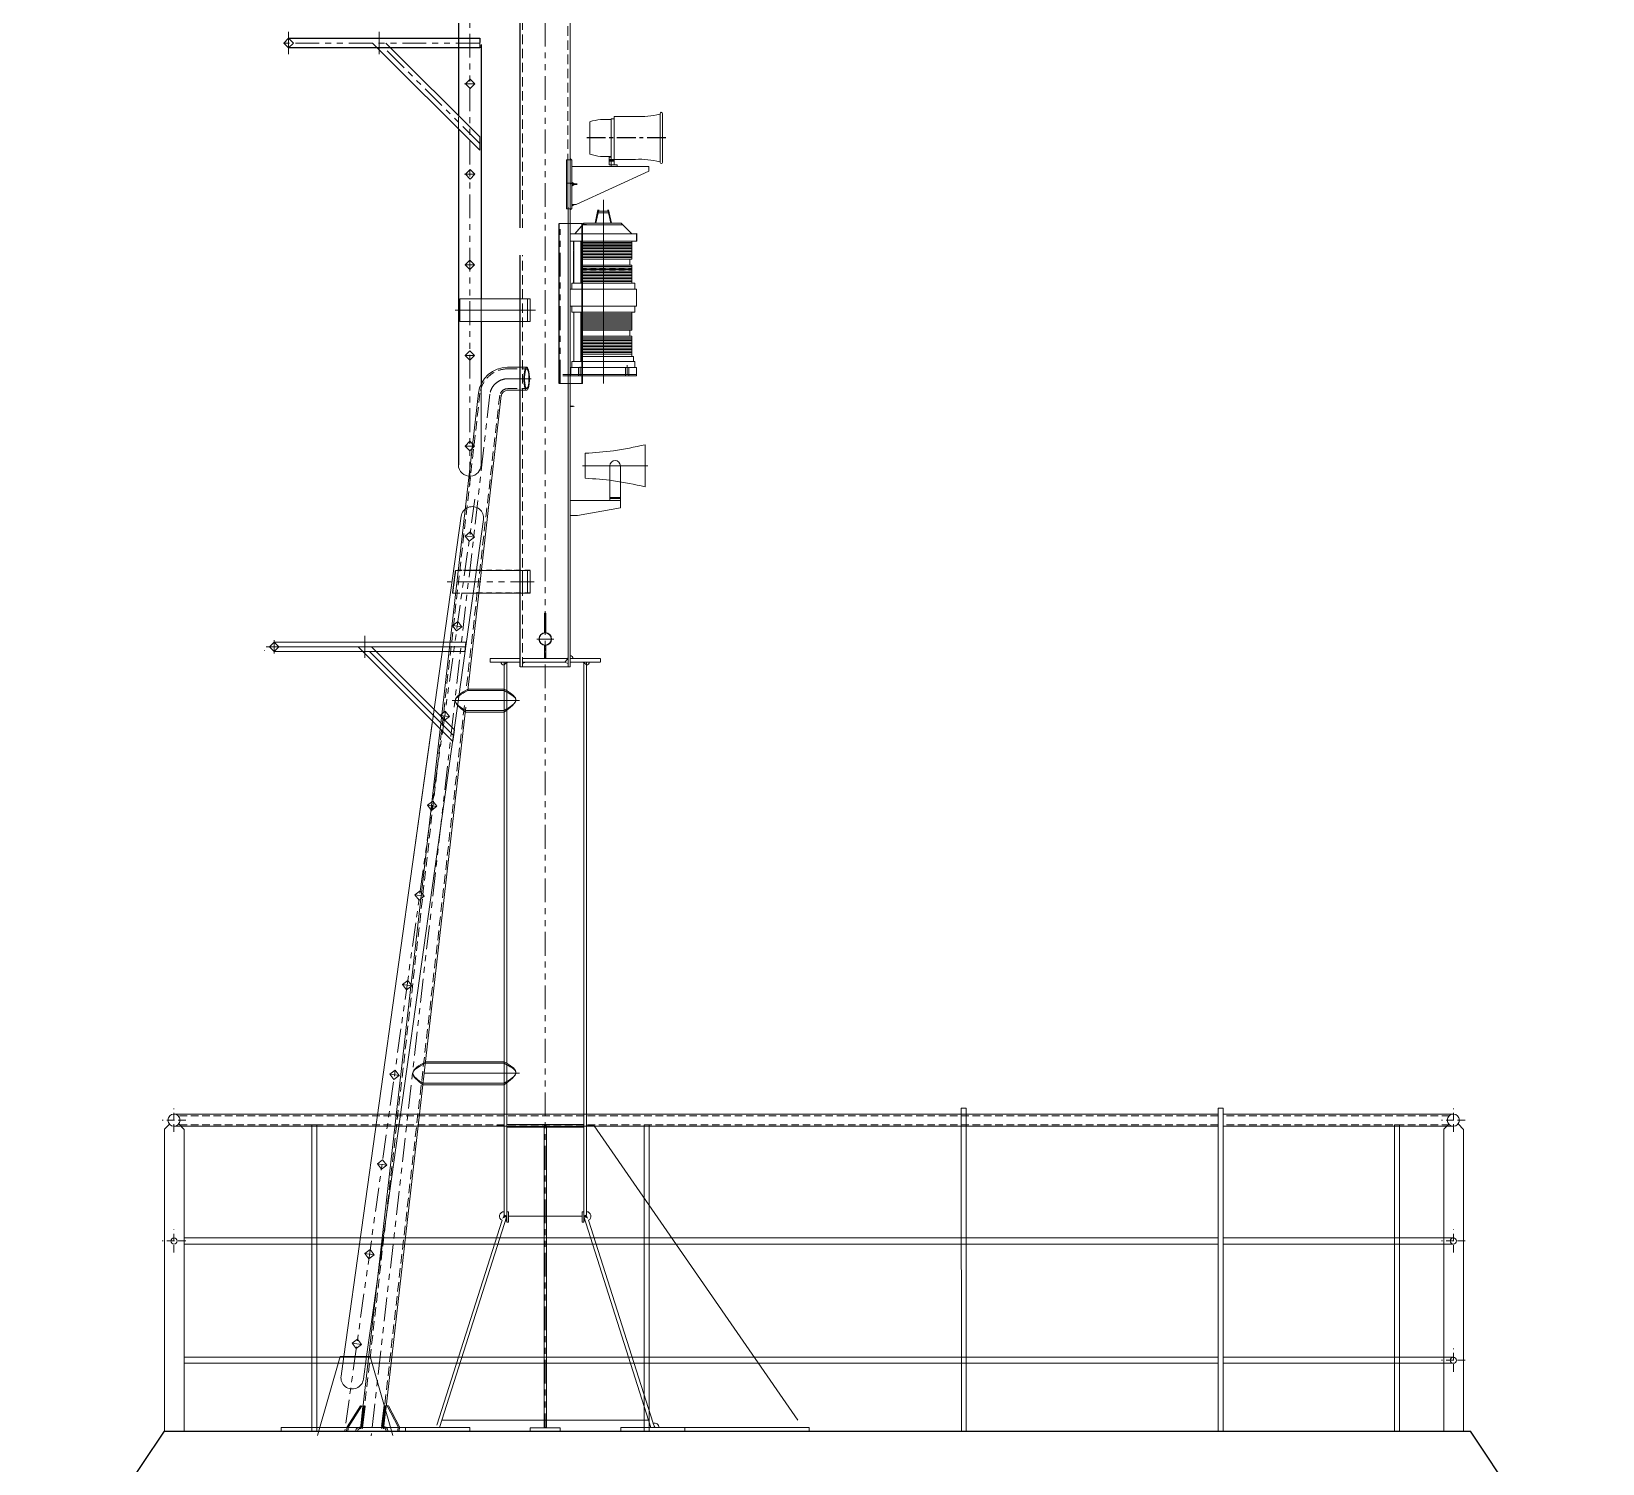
# Model space of a CAD drawing. Extents: x 766778 to 845620, y 133762 to 209800.
# Drawn here: x 789436 to 794637, y 199130 to 203874 of the extents above; entities that cross this region are included whole.
import ezdxf

# ---------------------------------------------------------------- set-up
doc = ezdxf.new("R2010")
doc.units = 0
doc.header["$MEASUREMENT"] = 0
for name, pattern in [('ACANSTGB', [0.354331, 0.15748, -0.03937, 0.03937, -0.03937, 0.03937, -0.03937]), ('CENTER', [2, 1.25, -0.25, 0.25, -0.25]), ('DASHED', [0.75, 0.5, -0.25]), ('HIDDEN2', [0.1875, 0.125, -0.0625])]:
    doc.linetypes.add(name, pattern=pattern)
doc.layers.get('0').update_dxf_attribs({"color": 1, "linetype": 'CONTINUOUS'})
doc.layers.add('5_16.79@3.35', color=7, linetype='CONTINUOUS', true_color=0x000000)
doc.layers.add('GA', color=7, linetype='CONTINUOUS')

# ---------------------------------------------------------------- blocks, each defined once
blk = doc.blocks.new('123')
at = {"linetype": 'Continuous', "lineweight": 9}
for points in [[(-73, -345.7), (-68.6, -345.7), (-73, -342)], [(-69.2, -423.7), (-73, -423.7), (-73, -426.9), (-71.5, -425.6)], [(-68, -425.4), (-57.3, -425.4), (-68, -419.7)], [(-68, -428), (-57.3, -428), (-68, -433.6)], [(-69.2, -508.7), (-73, -508.7), (-73, -511.9), (-71.5, -510.6)], [(-68, -493.7), (-68, -499.6), (-60, -493.7), (-63.5, -493.7)], [(-282.8, -3859.9), (-287.9, -3861), (-283.1, -3846), (-284.8, -3846), (-287.8, -3847.5), (-296.6, -3852), (-292.1, -3838), (-292.1, -3840.3), (-284.8, -3844), (-282.8, -3844)], [(-28.4, -3859.9), (-23.3, -3861), (-28.1, -3846), (-26.4, -3846), (-23.4, -3847.5), (-14.6, -3852), (-19.1, -3838), (-19.1, -3840.3), (-26.4, -3844), (-28.4, -3844)]]:
    blk.add_hatch(color=7, dxfattribs=at).paths.add_polyline_path(points)
at = {"color": 7, "linetype": 'ACANSTGB', "lineweight": 9, "ltscale": 500}
for p, q in [((-405.6, 3260.1), (-405.6, -1423.2)), ((-155.8, 2943), (-155.8, -4545.7)), ((-1020.6, 40.8, -103.7), (-1005.1, 56.4, -103.7)), ((-1005.1, 77.5, -103.7), (-1005.1, 4.1, -103.7)), ((-1005.1, 56.4, -103.7), (-989.5, 40.8, -103.7)), ((-705.1, 4.1, -103.7), (-705.1, 77.5, -103.7)), ((-372.6, 56.4, -103.7), (-372.6, 25.3, -103.7)), ((-372.6, 40.8, -103.7), (-1041.8, 40.8, -103.7)), ((-1020.6, 40.8, -103.7), (-1005.1, 25.3, -103.7)), ((-1005.1, 25.3, -103.7), (-989.5, 40.8, -103.7)), ((-372.6, -291.7, -103.7), (-689.5, 25.3, -103.7)), ((-422.8, -94), (-390.4, -94)), ((-420.1, -94), (-404.6, -78.4)), ((-404.6, -109.6), (-420.1, -94)), ((-389, -94), (-404.6, -78.4)), ((-404.6, -109.6), (-389, -94)), ((-443.1, -204.1), (-443.1, -242.1)), ((-372.6, -269.7, -103.7), (-372.6, -313.7, -103.7)), ((-422.8, -394), (-390.4, -394)), ((-420.1, -394), (-404.6, -378.4)), ((-404.6, -409.6), (-420.1, -394)), ((-389, -394), (-404.6, -378.4)), ((-404.6, -409.6), (-389, -394)), ((-106.3, -1087), (-106.3, -557)), ((-280.9, -1071.2), (-194.9, -1071.2)), ((-339, -1122.1), (-731.6, -4572.2)), ((-388.3, -1470), (-819.7, -4559.7)), ((-191.8, -1744), (-480.1, -1744)), ((-191.8, -1744), (-480.1, -1744))]:
    blk.add_line(p, q, dxfattribs=at)
at = {"color": 7, "linetype": 'ByBlock', "lineweight": 25, "ltscale": 20}
for p, q in [((-238.4, -571.8), (-238.4, 2190.8)), ((-443.1, 1637.1), (-443.1, -199.2)), ((-1005.1, 56.4, -103.7), (-372.6, 56.4, -103.7)), ((-372.6, 25.3, -103.7), (-1005.1, 25.3, -103.7)), ((-372.6, -313.7, -103.7), (-727.1, 40.8, -103.7)), ((-683.1, 40.8, -103.7), (-372.6, -269.7, -103.7)), ((-368.1, 36.3), (-368.1, -806.5)), ((-443.1, -245), (-443.1, -1356.5)), ((-109.5, -1087), (-109.5, -557)), ((-238.4, -2024.8), (-238.4, -661.8)), ((-368.1, -881.5), (-368.1, -1088.9))]:
    blk.add_line(p, q, dxfattribs=at)
at = {"color": 7, "linetype": 'HIDDEN2', "lineweight": 9, "ltscale": 250}
for p, q in [((-231.3, -571.8), (-231.3, 2190.8)), ((-80.4, -357), (-80.4, 1367)), ((-231.3, -2024.8), (-231.3, -661.8)), ((-279.7, -1038.4), (-217, -1038.4)), ((-371.6, -1118.5), (-755.4, -4490.7)), ((-306.3, -1125.9), (-417.1, -2099.5)), ((-279.8, -1104), (-217, -1104)), ((-423.3, -2153.9), (-688.8, -4486.8))]:
    blk.add_line(p, q, dxfattribs=at)
at = {"color": 7, "linetype": 'Continuous', "lineweight": 9}
for p, q in [((-73.3, -2024.8), (-73.3, 392.7)), ((-73.3, -2024.8), (-73.3, 392.7)), ((72.3, -362.7), (72.3, -202.7)), ((143.3, -202.7), (72.3, -202.7)), ((224.3, -354.7), (224.3, -192.7)), ((232.3, -354.7), (232.3, -192.7)), ((-7.7, -327.7), (-7.7, -219.7)), ((27.3, -212.7), (62.3, -212.7)), ((62.3, -362.7), (62.3, -210.7)), ((62.3, -210.7), (72.3, -210.7)), ((-85.2, -508.7), (-85.2, -345.7)), ((-68, -345.7), (-85.2, -345.7)), ((-81, -508.7), (-81, -345.7)), ((-68.6, -345.7), (-73, -342)), ((-73, -508.7), (-73, -345.7)), ((-68, -508.7), (-68, -345.7)), ((27.3, -334.7), (62.3, -334.7)), ((63.3, -347.7), (55.3, -347.7)), ((62.3, -344.5), (56.3, -344.5)), ((62.3, -350.9), (56.3, -350.9)), ((61.3, -347.7), (73.3, -347.7)), ((62.3, -344.5), (72.3, -344.5)), ((62.3, -350.9), (72.3, -350.9)), ((62.3, -362.7), (72.3, -362.7)), ((143.3, -344.7), (72.3, -344.7)), ((52, -368.7), (-68, -368.7)), ((-68, -383.7), (-68, -493.7)), ((-53, -493.7), (187, -383.7)), ((187, -368.7), (52, -368.7)), ((187, -383.7), (187, -368.7)), ((-68, -423.7), (-85.2, -423.7)), ((-73, -426.9), (-69.2, -423.7)), ((-68, -419.7), (-57.3, -425.4)), ((-68, -425.4), (-49.4, -425.4)), ((-68, -428), (-49.4, -428)), ((-68, -433.6), (-57.3, -428)), ((-68, -508.7), (-85.2, -508.7)), ((-79.9, -2024.8), (-79.9, -503)), ((-73, -511.9), (-69.2, -508.7)), ((-68, -493.7), (-53, -493.7)), ((-60, -493.7), (-68, -499.6)), ((-68, -493.7), (-60, -493.7)), ((9.1, -555.5), (19, -512)), ((9.1, -555.5), (19, -512)), ((9.6, -555.3), (19.6, -511.7)), ((9.6, -555.3), (19.6, -511.7)), ((11.1, -556.1), (21, -512)), ((11.1, -556.1), (21, -512)), ((11.6, -555.8), (21.5, -511.7)), ((11.6, -555.8), (21.5, -511.7)), ((19.9, -516.6), (53.6, -516.6)), ((19.9, -516.6), (53.6, -516.6)), ((37.7, -478.8), (37.7, -1086.7)), ((37.7, -478.8), (37.7, -1086.7)), ((51.6, -512), (61.5, -556.1)), ((51.6, -512), (61.5, -556.1)), ((52.1, -511.7), (62, -555.8)), ((52.1, -511.7), (62, -555.8)), ((53.6, -512), (63.5, -555.5)), ((53.6, -512), (63.5, -555.5)), ((54.1, -511.7), (64, -555.3)), ((54.1, -511.7), (64, -555.3)), ((-109.5, -557), (-31.8, -557)), ((-109.5, -557), (-31.8, -557)), ((-57.4, -590.7), (-30, -558.7)), ((-57.4, -590.7), (-30, -558.7)), ((-56.9, -590.5), (-29.5, -558.5)), ((-56.9, -590.5), (-29.5, -558.5)), ((-35, -1087), (-35, -557)), ((-35, -1087), (-35, -557)), ((-31.8, -1087), (-31.8, -557)), ((-31.8, -1087), (-31.8, -557)), ((-31.7, -561), (-19.5, -561)), ((-31.7, -561), (-19.5, -561)), ((-31.1, -560.7), (-19, -560.7)), ((-31.1, -560.7), (-19, -560.7)), ((-30, -558.7), (-27.7, -556.1)), ((-30, -558.7), (-27.7, -556.1)), ((-29.5, -558.5), (-27.2, -555.8)), ((-29.5, -558.5), (-27.2, -555.8)), ((-27.7, -556.1), (95.2, -556.1)), ((-27.7, -556.1), (95.2, -556.1)), ((-27.2, -555.8), (95.7, -555.8)), ((-27.2, -555.8), (95.7, -555.8)), ((-19.5, -561), (99.1, -561)), ((-19.5, -561), (99.1, -561)), ((19.9, -521.6), (53.6, -521.6)), ((19.9, -521.6), (53.6, -521.6)), ((130.9, -590.7), (95.2, -556.1)), ((130.9, -590.7), (95.2, -556.1)), ((-73.3, -615.5), (-73.3, -590.7)), ((-73.3, -615.5), (-73.3, -590.7)), ((-73.3, -591.1), (-27.5, -591.1)), ((-73.3, -591.1), (-27.5, -591.1)), ((-73, -615.5), (147.2, -615.2)), ((-73, -615.5), (147.2, -615.2)), ((-72.8, -590.8), (-27, -590.8)), ((-72.8, -590.8), (-27, -590.8)), ((-61.4, -754.3), (-61.4, -615.5)), ((-37.4, -754.3), (-37.4, -615.5)), ((-37.4, -754.3), (-37.4, -615.5)), ((-31.8, -620.2), (131.4, -620.2)), ((-31.8, -620.2), (131.4, -620.2)), ((-31.8, -620.5), (130.9, -620.5)), ((-31.8, -620.5), (130.9, -620.5)), ((-27.5, -591.1), (146.7, -590.7)), ((-27.5, -591.1), (146.7, -590.7)), ((-27, -590.8), (147.2, -590.5)), ((-27, -590.8), (147.2, -590.5)), ((-19.5, -615.5), (-18.8, -615.5)), ((-19.5, -615.5), (-18.8, -615.5)), ((-19, -615.2), (-18.3, -615.2)), ((-19, -615.2), (-18.3, -615.2)), ((37.7, -675), (37.7, -610.8)), ((37.7, -675), (37.7, -610.8)), ((130.9, -675), (130.9, -615.5)), ((130.9, -675), (130.9, -615.5)), ((146.7, -615.5), (146.7, -590.7)), ((146.7, -615.5), (146.7, -590.7)), ((146.7, -615.5), (146.7, -590.7)), ((146.7, -615.5), (146.7, -590.7)), ((147.2, -615.2), (147.2, -590.5)), ((147.2, -615.2), (147.2, -590.5)), ((147.2, -615.2), (147.2, -590.5)), ((147.2, -615.2), (147.2, -590.5)), ((-31.8, -625.2), (131.4, -625.2)), ((-31.8, -625.2), (131.4, -625.2)), ((-31.8, -625.4), (130.9, -625.4)), ((-31.8, -625.4), (130.9, -625.4)), ((-31.8, -630.1), (131.4, -630.1)), ((-31.8, -630.1), (131.4, -630.1)), ((-31.8, -630.4), (130.9, -630.4)), ((-31.8, -630.4), (130.9, -630.4)), ((-31.8, -635.1), (131.4, -635.1)), ((-31.8, -635.1), (131.4, -635.1)), ((-31.8, -635.3), (130.9, -635.3)), ((-31.8, -635.3), (130.9, -635.3)), ((-31.8, -640), (131.4, -640)), ((-31.8, -640), (131.4, -640)), ((-31.8, -640.3), (130.9, -640.3)), ((-31.8, -640.3), (130.9, -640.3)), ((-31.8, -645.2), (130.9, -645.2)), ((-31.8, -645.2), (130.9, -645.2)), ((-31.8, -650.2), (130.9, -650.2)), ((-31.8, -650.2), (130.9, -650.2)), ((-31.8, -655.2), (130.9, -655.2)), ((-31.8, -655.2), (130.9, -655.2)), ((-31.8, -655.2), (130.9, -655.2)), ((-31.8, -655.2), (130.9, -655.2)), ((-31.8, -655.2), (130.9, -655.2)), ((-31.8, -655.2), (130.9, -655.2)), ((-31.8, -655.2), (130.9, -655.2)), ((-31.8, -655.2), (130.9, -655.2)), ((-31.8, -655.2), (130.9, -655.2)), ((-31.8, -655.2), (130.9, -655.2)), ((-31.8, -660.1), (130.9, -660.1)), ((-31.8, -660.1), (130.9, -660.1)), ((-31.8, -665.1), (130.9, -665.1)), ((-31.8, -665.1), (130.9, -665.1)), ((-31.8, -670), (130.9, -670)), ((-31.8, -670), (130.9, -670)), ((-31.8, -675.1), (130.9, -675.1)), ((-31.8, -675.1), (130.9, -675.1)), ((124.9, -694.8), (124.9, -675)), ((124.9, -694.8), (124.9, -675)), ((-421.8, -694), (-389.4, -694)), ((-421.1, -694), (-405.6, -678.4)), ((-405.6, -709.6), (-421.1, -694)), ((-390, -694), (-405.6, -678.4)), ((-405.6, -709.6), (-390, -694)), ((-31.8, -694.8), (130.9, -694.8)), ((-31.8, -694.8), (130.9, -694.8)), ((-31.8, -694.8), (130.9, -694.8)), ((-31.8, -694.8), (130.9, -694.8)), ((-31.8, -699.7), (130.9, -699.7)), ((-31.8, -699.7), (130.9, -699.7)), ((-31.8, -704.7), (130.9, -704.7)), ((-31.8, -709.7), (130.9, -709.7)), ((-31.8, -714.6), (130.9, -714.6)), ((-31.8, -714.6), (130.9, -714.6)), ((-31.8, -719.6), (130.9, -719.6)), ((-31.8, -719.6), (130.9, -719.6)), ((-31.8, -724.5), (130.9, -724.5)), ((-31.8, -724.5), (130.9, -724.5)), ((-21.8, -719.6), (-18.8, -719.6)), ((-21.8, -719.6), (-18.8, -719.6)), ((2.2, -694.8), (4.8, -694.8)), ((2.2, -694.8), (4.8, -694.8)), ((2.2, -699.7), (5.2, -699.7)), ((2.2, -699.7), (5.2, -699.7)), ((2.2, -714.6), (4.8, -714.6)), ((2.2, -714.6), (4.8, -714.6)), ((4.8, -694.8), (5.5, -694.8)), ((4.8, -694.8), (5.5, -694.8)), ((130.9, -754.3), (130.9, -694.8)), ((130.9, -754.3), (130.9, -694.8)), ((-73.3, -774.1), (-17.2, -774.1)), ((-73.3, -774.1), (-17.2, -774.1)), ((-67.3, -754.3), (140.8, -754.3)), ((-67.3, -774.1), (-67.3, -754.3)), ((-67.3, -774.1), (-67.3, -754.3)), ((-67.3, -754.3), (140.8, -754.3)), ((-67.3, -774.1), (-67.3, -754.3)), ((-67.3, -774.1), (-67.3, -754.3)), ((-31.8, -729.5), (130.9, -729.5)), ((-31.8, -729.5), (130.9, -729.5)), ((-31.8, -734.4), (130.9, -734.4)), ((-31.8, -734.4), (130.9, -734.4)), ((-31.8, -734.4), (130.9, -734.4)), ((-31.8, -734.4), (130.9, -734.4)), ((-31.8, -734.4), (130.9, -734.4)), ((-31.8, -734.4), (130.9, -734.4)), ((-31.8, -734.4), (130.9, -734.4)), ((-31.8, -734.4), (130.9, -734.4)), ((-31.8, -734.4), (130.9, -734.4)), ((-31.8, -734.4), (130.9, -734.4)), ((-31.8, -739.4), (130.9, -739.4)), ((-31.8, -739.4), (130.9, -739.4)), ((-31.8, -744.3), (130.9, -744.3)), ((-31.8, -744.3), (130.9, -744.3)), ((-31.8, -749.3), (130.9, -749.3)), ((-31.8, -749.3), (130.9, -749.3)), ((-31.8, -754.3), (-17.2, -754.3)), ((-31.8, -754.3), (-17.2, -754.3)), ((-21.8, -734.4), (-18.8, -734.4)), ((-21.8, -734.4), (-18.8, -734.4)), ((-21.8, -739.4), (-18.8, -739.4)), ((-21.8, -739.4), (-18.8, -739.4)), ((-21.8, -744.3), (-18.8, -744.3)), ((-21.8, -744.3), (-18.8, -744.3)), ((-21.8, -749.3), (-18.8, -749.3)), ((-21.8, -749.3), (-18.8, -749.3)), ((-17.2, -754.3), (130.9, -754.3)), ((-17.2, -754.3), (130.9, -754.3)), ((-17.2, -774.1), (146.7, -774.1)), ((-17.2, -774.1), (146.7, -774.1)), ((140.8, -774.1), (140.8, -754.3)), ((140.8, -774.1), (140.8, -754.3)), ((146.7, -831.1), (146.7, -774.1)), ((146.7, -831.1), (146.7, -774.1)), ((-438.1, -806.5), (-438.1, -881.5)), ((-205.4, -806.5), (-438.1, -806.5)), ((-368.1, -806.5), (-368.1, -881.5)), ((-214.2, -806.5), (-214.2, -881.5)), ((-205.4, -806.5), (-205.4, -881.5)), ((-73.3, -831.1), (-17.2, -831.1)), ((-73.3, -831.1), (-17.2, -831.1)), ((-67.3, -850.9), (-67.3, -831.1)), ((-67.3, -850.9), (-67.3, -831.1)), ((-67.3, -850.9), (-67.3, -831.1)), ((-67.3, -850.9), (-67.3, -831.1)), ((-17.2, -831.1), (146.7, -831.1)), ((-17.2, -831.1), (146.7, -831.1)), ((140.8, -850.9), (140.8, -831.1)), ((140.8, -850.9), (140.8, -831.1)), ((-188, -844), (-453.3, -844)), ((-205.4, -881.5), (-438.1, -881.5)), ((-73.3, -896), (-73.3, -871.6)), ((-73.3, -896), (-73.3, -871.6)), ((-67.3, -850.9), (-18.8, -850.9)), ((-67.3, -850.9), (-18.8, -850.9)), ((-61.4, -1014.4), (-61.4, -850.9)), ((-61.4, -1014.4), (-61.4, -850.9)), ((-37.4, -850.9), (-37.4, -1014.4)), ((-37.4, -850.9), (-37.4, -1014.4)), ((-31.8, -855.8), (130.9, -855.8)), ((-31.8, -855.8), (130.9, -855.8)), ((-31.8, -860.8), (130.9, -860.8)), ((-31.8, -860.8), (130.9, -860.8)), ((-31.8, -865.7), (130.9, -865.7)), ((-31.8, -865.7), (130.9, -865.7)), ((-31.8, -870.7), (130.9, -870.7)), ((-31.8, -870.7), (130.9, -870.7)), ((-31.8, -875.6), (130.9, -875.6)), ((-31.8, -875.6), (130.9, -875.6)), ((-31.8, -875.6), (130.9, -875.6)), ((-31.8, -875.6), (130.9, -875.6)), ((-31.8, -875.6), (130.9, -875.6)), ((-31.8, -875.6), (130.9, -875.6)), ((-31.8, -875.6), (130.9, -875.6)), ((-31.8, -875.6), (130.9, -875.6)), ((-31.8, -875.6), (130.9, -875.6)), ((-31.8, -875.6), (130.9, -875.6)), ((-31.8, -880.6), (130.9, -880.6)), ((-31.8, -880.6), (130.9, -880.6)), ((-21.8, -850.9), (130.9, -850.9)), ((-21.8, -850.9), (130.9, -850.9)), ((-21.8, -855.8), (-18.8, -855.8)), ((-21.8, -855.8), (-18.8, -855.8)), ((-21.8, -860.8), (-18.8, -860.8)), ((-21.8, -860.8), (-18.8, -860.8)), ((-21.8, -865.7), (-18.8, -865.7)), ((-21.8, -865.7), (-18.8, -865.7)), ((-18.8, -850.9), (140.8, -850.9)), ((-18.8, -850.9), (140.8, -850.9)), ((130.9, -910.3), (130.9, -850.9)), ((130.9, -910.3), (130.9, -850.9)), ((-31.8, -885.5), (130.9, -885.5)), ((-31.8, -885.5), (130.9, -885.5)), ((-31.8, -890.5), (130.9, -890.5)), ((-31.8, -890.5), (130.9, -890.5)), ((-31.8, -895.5), (130.9, -895.5)), ((-31.8, -895.5), (130.9, -895.5)), ((-31.8, -900.4), (130.9, -900.4)), ((-31.8, -900.4), (130.9, -900.4)), ((-31.8, -905.4), (130.9, -905.4)), ((-31.8, -905.4), (130.9, -905.4)), ((-31.8, -910.3), (130.9, -910.3)), ((-31.8, -910.3), (130.9, -910.3)), ((-31.8, -930.2), (130.9, -930.2)), ((-31.8, -930.2), (130.9, -930.2)), ((-31.8, -930.2), (130.9, -930.2)), ((-31.8, -930.2), (130.9, -930.2)), ((-31.8, -935.1), (130.9, -935.1)), ((-31.8, -935.1), (130.9, -935.1)), ((124.9, -930.2), (124.9, -910.3)), ((124.9, -930.2), (124.9, -910.3)), ((130.9, -997.5), (130.9, -930.2)), ((130.9, -997.5), (130.9, -930.2)), ((-421.1, -994), (-405.6, -978.4)), ((-390, -994), (-405.6, -978.4)), ((-31.8, -940.1), (130.9, -940.1)), ((-31.8, -940.1), (130.9, -940.1)), ((-31.8, -945), (130.9, -945)), ((-31.8, -945), (130.9, -945)), ((-31.8, -950), (130.9, -950)), ((-31.8, -950), (130.9, -950)), ((-31.8, -954.9), (130.9, -954.9)), ((-31.8, -954.9), (130.9, -954.9)), ((-31.8, -959.9), (130.9, -959.9)), ((-31.8, -959.9), (130.9, -959.9)), ((-31.8, -964.8), (130.9, -964.8)), ((-31.8, -964.8), (130.9, -964.8)), ((-31.8, -969.8), (130.9, -969.8)), ((-31.8, -969.8), (130.9, -969.8)), ((-31.8, -969.8), (130.9, -969.8)), ((-31.8, -969.8), (130.9, -969.8)), ((-31.8, -969.8), (130.9, -969.8)), ((-31.8, -969.8), (130.9, -969.8)), ((-31.8, -969.8), (130.9, -969.8)), ((-31.8, -969.8), (130.9, -969.8)), ((-31.8, -969.8), (130.9, -969.8)), ((-31.8, -969.8), (130.9, -969.8)), ((-31.8, -974.7), (130.9, -974.7)), ((-31.8, -974.7), (130.9, -974.7)), ((-31.8, -979.7), (130.9, -979.7)), ((-31.8, -979.7), (130.9, -979.7)), ((-31.8, -984.6), (130.9, -984.6)), ((-31.8, -984.6), (130.9, -984.6)), ((-421.8, -994), (-389.4, -994)), ((-405.6, -1009.6), (-421.1, -994)), ((-405.6, -1009.6), (-390, -994)), ((-280.6, -1033.1), (-217, -1033.1)), ((-73.3, -1034.2), (-73.3, -1057)), ((-73.3, -1034.2), (-73.3, -1057)), ((-71.3, -1034.2), (-19.3, -1034.2)), ((-71.3, -1034.2), (-71.3, -1057)), ((-71.3, -1034.2), (-19.3, -1034.2)), ((-71.3, -1034.2), (-71.3, -1057)), ((-67.3, -1014.4), (-67.3, -1034.2)), ((-67.3, -1014.4), (-19.3, -1014.4)), ((-67.3, -1014.4), (-67.3, -1034.2)), ((-67.3, -1014.4), (-67.3, -1034.2)), ((-67.3, -1014.4), (-19.3, -1014.4)), ((-67.3, -1014.4), (-67.3, -1034.2)), ((-45.3, -1057), (-45.3, -1034.2)), ((-45.3, -1057), (-45.3, -1034.2)), ((-39.8, -1031.6), (-39.8, -1063.1)), ((-39.8, -1031.6), (-39.8, -1063.1)), ((-34.3, -1057), (-34.3, -1034.2)), ((-34.3, -1057), (-34.3, -1034.2)), ((-31.8, -989.6), (130.9, -989.6)), ((-31.8, -989.6), (130.9, -989.6)), ((-31.8, -989.6), (130.9, -989.6)), ((-31.8, -989.6), (130.9, -989.6)), ((-31.8, -997.5), (136.8, -997.5)), ((-31.8, -997.5), (136.8, -997.5)), ((-19.3, -1014.4), (140.8, -1014.4)), ((-19.3, -1014.4), (140.8, -1014.4)), ((-19.3, -1034.2), (146.7, -1034.2)), ((-19.3, -1034.2), (146.7, -1034.2)), ((109.7, -1062), (109.7, -1034.2)), ((109.7, -1062), (109.7, -1034.2)), ((115.2, -1026.6), (115.2, -1058.1)), ((115.2, -1026.6), (115.2, -1058.1)), ((120.7, -1062), (120.7, -1034.2)), ((120.7, -1062), (120.7, -1034.2)), ((136.8, -997.5), (136.8, -1014.4)), ((136.8, -997.5), (136.8, -1014.4)), ((140.8, -1014.4), (140.8, -1034.2)), ((140.8, -1014.4), (140.8, -1034.2)), ((146.7, -1034.2), (146.7, -1057)), ((146.7, -1034.2), (146.7, -1057)), ((-368.1, -1088.9), (-368.1, -1356.5)), ((-109.5, -1087), (-31.8, -1087)), ((-109.5, -1087), (-31.8, -1087)), ((-97.3, -1057), (-31.1, -1057)), ((-97.3, -1057), (-31.1, -1057)), ((-97.3, -1062), (-31.1, -1062)), ((-97.3, -1062), (-31.1, -1062)), ((-72.3, -1057), (-72.3, -1062)), ((-72.3, -1057), (-72.3, -1062)), ((-72.3, -1057), (-72.3, -1062)), ((-72.3, -1057), (-72.3, -1062)), ((-45.3, -1057), (-45.3, -1062)), ((-45.3, -1057), (-45.3, -1062)), ((-45.3, -1057), (-45.3, -1062)), ((-45.3, -1057), (-45.3, -1062)), ((-34.3, -1057), (-34.3, -1062)), ((-34.3, -1057), (-34.3, -1062)), ((-34.3, -1057), (-34.3, -1062)), ((-34.3, -1057), (-34.3, -1062)), ((-31.1, -1057), (146.7, -1057)), ((-31.1, -1057), (146.7, -1057)), ((-31.1, -1062), (146.7, -1062)), ((-31.1, -1062), (146.7, -1062)), ((146.7, -1057), (146.7, -1062)), ((146.7, -1057), (146.7, -1062)), ((-376.8, -1117.9), (-760.5, -4489.5)), ((-301.2, -1126.5), (-412.4, -2104.2)), ((-279.7, -1109.2), (-217, -1109.2)), ((-421.8, -1294), (-389.4, -1294)), ((-421.1, -1294), (-405.6, -1278.4)), ((-405.6, -1309.6), (-421.1, -1294)), ((-390, -1294), (-405.6, -1278.4)), ((-405.6, -1309.6), (-390, -1294)), ((174.7, -1428.9), (174.7, -1289.9)), ((174.7, -1428.9), (174.7, -1289.9)), ((-23.3, -1400.6), (-23.3, -1318.1)), ((-23.3, -1400.6), (-23.3, -1318.1)), ((184.4, -1359.4), (-32.1, -1359.4)), ((58.2, -1359.4), (58.2, -1467.9)), ((58.2, -1359.4), (58.2, -1467.9)), ((93.2, -1359.4), (93.2, -1467.9)), ((93.2, -1359.4), (93.2, -1467.9)), ((93.2, -1473.9), (-73.3, -1473.9)), ((-48.3, -1523.9), (93.2, -1498.9)), ((-48.3, -1523.9), (93.2, -1498.9)), ((93.2, -1464.6), (58.2, -1464.6)), ((93.2, -1464.6), (58.2, -1464.6)), ((93.2, -1467.9), (58.2, -1467.9)), ((58.2, -1467.9), (93.2, -1467.9)), ((58.2, -1473.9), (58.2, -1467.9)), ((93.2, -1467.9), (58.2, -1467.9)), ((58.2, -1467.9), (93.2, -1467.9)), ((58.2, -1473.9), (58.2, -1467.9)), ((93.2, -1473.9), (58.2, -1473.9)), ((93.2, -1473.9), (58.2, -1473.9)), ((93.2, -1467.9), (93.2, -1473.9)), ((93.2, -1467.9), (93.2, -1473.9)), ((93.2, -1498.9), (93.2, -1473.9)), ((93.2, -1498.9), (93.2, -1473.9)), ((-434, -1526.6), (-592.8, -2663.9)), ((-359.9, -1537.6), (-522.4, -2701.7)), ((-48.3, -1523.9), (-73.3, -1523.9)), ((-48.3, -1523.9), (-73.3, -1523.9)), ((-421.7, -1591.9), (-389.5, -1596.1)), ((-421, -1592), (-403.6, -1578.6)), ((-407.6, -1609.4), (-421, -1592)), ((-407.6, -1609.4), (-390.2, -1596)), ((-390.2, -1596), (-403.6, -1578.6)), ((-453.1, -1706.5), (-462.9, -1781.5)), ((-430.9, -1706.5), (-453.1, -1706.5)), ((-382.5, -1706.5), (-425.7, -1706.5)), ((-205.4, -1706.5), (-382.5, -1706.5)), ((-238.1, -1781.5), (-238.1, -1706.5)), ((-231, -1781.5), (-231, -1706.5)), ((-214.2, -1706.5), (-214.2, -1781.5)), ((-205.4, -1706.5), (-205.4, -1781.5)), ((-437.8, -1781.5), (-462.9, -1781.5)), ((-393.8, -1781.5), (-432.6, -1781.5)), ((-205.4, -1781.5), (-393.8, -1781.5)), ((-753, -1995.9, -103.7), (-753, -1922.5, -103.7)), ((-463.1, -1888.9), (-431, -1893.1)), ((-462.5, -1889), (-445, -1875.6)), ((-449.1, -1906.5), (-462.5, -1889)), ((-449.1, -1906.5), (-431.6, -1893.1)), ((-431.6, -1893.1), (-445, -1875.6)), ((-1084.7, -1971.2), (-1086, -1971.2)), ((-1079.6, -1959.2, -103.7), (-418.2, -1959.2, -103.7)), ((-1068.5, -1959.2, -103.7), (-1053, -1943.6, -103.7)), ((-1068.5, -1959.2, -103.7), (-1053, -1974.7, -103.7)), ((-1053, -1936.8, -103.7), (-1053, -1981.6, -103.7)), ((-1053, -1943.6, -103.7), (-418.2, -1943.6, -103.7)), ((-1053, -1943.6, -103.7), (-1037.4, -1959.2, -103.7)), ((-1053, -1974.7, -103.7), (-1037.4, -1959.2, -103.7)), ((-422.2, -1974.7, -103.7), (-1053, -1974.7, -103.7)), ((-461.2, -2272.9, -103.7), (-775, -1959.2, -103.7)), ((-458.7, -2253.5, -103.7), (-737.4, -1974.7, -103.7)), ((-731, -1959.2, -103.7), (-456.1, -2234, -103.7)), ((-418.2, -1943.6, -103.7), (-422.2, -1974.7, -103.7)), ((-183.7, -1933.2), (-127.5, -1933.2)), ((-183.7, -1933.2), (-127.5, -1933.2)), ((-155.6, -1973.7), (-155.6, -1961.7)), ((-155.6, -1973.7), (-155.6, -1961.7)), ((-338.1, -2009.8), (-338.1, -1997.8)), ((-243.4, -1997.8), (-338.1, -1997.8)), ((-338.1, -1997.8), (-238.4, -1997.8)), ((-338.1, -2009.8), (-338.1, -1997.8)), ((-243.4, -1997.8), (-338.1, -1997.8)), ((-338.1, -1997.8), (-238.4, -1997.8)), ((-338.1, -2009.8), (-238.4, -2009.8)), ((-292.1, -3845), (-292.1, -2009.8)), ((-292.1, -2070.2), (-292.1, -2009.8)), ((-292.1, -2070.2), (-292.1, -2009.8)), ((-292.1, -2019.1), (-284.8, -2011.8)), ((-292.1, -2019.1), (-284.8, -2011.8)), ((-292.1, -2019.1), (-284.8, -2011.8)), ((-292.1, -2019.1), (-284.8, -2011.8)), ((-284.8, -2011.8), (-282.8, -2011.8)), ((-284.8, -2011.8), (-282.8, -2011.8)), ((-284.8, -2011.8), (-282.8, -2011.8)), ((-284.8, -2011.8), (-282.8, -2011.8)), ((-282.8, -2011.8), (-281, -2009.8)), ((-282.8, -2011.8), (-281, -2009.8)), ((-282.8, -3845), (-282.8, -2009.8)), ((-282.8, -2011.8), (-281, -2009.8)), ((-282.8, -2011.8), (-281, -2009.8)), ((-238.4, -2024.8), (-73.3, -2024.8)), ((-238.4, -2024.8), (-73.3, -2024.8)), ((-229.3, -1997.8), (-231.3, -1996.2)), ((-229.3, -1997.8), (-231.3, -1996.2)), ((-231.3, -1997.8), (-82.4, -1997.8)), ((-231.3, -1997.8), (-82.4, -1997.8)), ((-231.3, -2009.8), (-90.8, -2009.8)), ((-220.9, -2009.8), (-231.3, -2014.5)), ((-231.3, -2009.8), (-90.8, -2009.8)), ((-220.9, -2009.8), (-231.3, -2014.5)), ((-90.8, -2009.8), (-82.4, -1999.8)), ((-90.8, -2009.8), (-82.4, -1999.8)), ((-90.8, -2009.8), (-80.4, -2014.5)), ((-90.8, -2009.8), (-80.4, -2014.5)), ((-82.4, -1997.8), (-80.4, -1996.2)), ((-82.4, -1997.8), (-80.4, -1996.2)), ((-82.4, -1999.8), (-82.4, -1997.8)), ((-82.4, -1999.8), (-82.4, -1997.8)), ((26.7, -1997.8), (-73.3, -1997.8)), ((26.7, -1997.8), (-73.3, -1997.8)), ((-73.3, -2009.8), (26.7, -2009.8)), ((-73.3, -2009.8), (26.7, -2009.8)), ((-28.4, -2011.8), (-30.1, -2009.8)), ((-28.4, -2011.8), (-30.1, -2009.8)), ((-28.4, -3845), (-28.4, -2009.8)), ((-26.4, -2011.8), (-28.4, -2011.8)), ((-26.4, -2011.8), (-28.4, -2011.8)), ((-19.1, -2019.1), (-26.4, -2011.8)), ((-19.1, -2019.1), (-26.4, -2011.8)), ((-19.1, -2070.2), (-19.1, -2009.8)), ((-19.1, -2070.2), (-19.1, -2009.8)), ((-19.1, -3840.3), (-19.1, -2009.8)), ((27, -2009.8), (27, -1997.8)), ((-412.4, -2104.2), (-292.1, -2104.2)), ((-411.8, -2099), (-292.1, -2099)), ((-292.1, -2099), (-292.1, -2088.2)), ((-292.1, -2175.1), (-292.1, -2099)), ((-282.8, -2168.4), (-282.8, -2104.5)), ((-418.6, -2158.4), (-683.6, -4486.8)), ((-504, -2186.1), (-486.5, -2172.7)), ((-473.1, -2190.2), (-486.5, -2172.7)), ((-463.3, -2137), (-240.6, -2137)), ((-420.5, -2175.1), (-292.1, -2175.1)), ((-419.9, -2169.9), (-292.1, -2169.9)), ((-529.7, -2211.7), (-822.6, -4309.2)), ((-504.6, -2186), (-472.5, -2190.3)), ((-490.6, -2203.6), (-504, -2186.1)), ((-490.6, -2203.6), (-473.1, -2190.2)), ((-456.1, -2234, -103.7), (-461.2, -2272.9, -103.7)), ((-546.1, -2483.2), (-514, -2487.4)), ((-545.5, -2483.3), (-528, -2469.9)), ((-532.1, -2500.7), (-545.5, -2483.3)), ((-532.1, -2500.7), (-514.6, -2487.3)), ((-514.6, -2487.3), (-528, -2469.9)), ((-522.4, -2701.7), (-721, -4124.1)), ((-587.6, -2780.3), (-555.4, -2784.5)), ((-586.9, -2780.4), (-569.5, -2767)), ((-573.5, -2797.8), (-586.9, -2780.4)), ((-573.5, -2797.8), (-556.1, -2784.4)), ((-556.1, -2784.4), (-569.5, -2767)), ((-628.4, -3077.5), (-611, -3064.1)), ((-597.6, -3081.6), (-611, -3064.1)), ((-629.1, -3077.4), (-596.9, -3081.7)), ((-615, -3095), (-628.4, -3077.5)), ((-615, -3095), (-597.6, -3081.6)), ((-670.6, -3374.5), (-638.4, -3378.8)), ((-669.9, -3374.6), (-652.5, -3361.2)), ((-656.5, -3392.1), (-669.9, -3374.6)), ((-656.5, -3392.1), (-639.1, -3378.7)), ((-639.1, -3378.7), (-652.5, -3361.2)), ((-556.6, -3371.2), (-240.6, -3371.2)), ((-552.9, -3338.4), (-292.1, -3338.4)), ((-552.3, -3333.2), (-292.1, -3333.2)), ((-292.1, -3409.3), (-292.1, -3333.2)), ((-282.8, -3402.6), (-282.8, -3338.6)), ((-560.9, -3409.3), (-292.1, -3409.3)), ((-560.3, -3404.1), (-292.1, -3404.1)), ((-317.1, -3545.9), (-292.1, -3545.7)), ((-292.1, -3545.7), (-292.1, -3830)), ((-282.8, -3541.7, -5), (-28.4, -3541.7, -5)), ((-282.8, -3549.7, -5), (-28.4, -3549.7, -5)), ((-19.1, -3545.7), (-19.1, -3830)), ((5.9, -3545.9), (-19.1, -3545.9)), ((680.9, -4520), (5.9, -3545.9)), ((-712.1, -3671.7), (-679.9, -3675.9)), ((-711.4, -3671.8), (-693.9, -3658.4)), ((-698, -3689.2), (-711.4, -3671.8)), ((-698, -3689.2), (-680.5, -3675.8)), ((-680.5, -3675.8), (-693.9, -3658.4)), ((-505.6, -4545), (-282.8, -3845)), ((-284.8, -3846), (-296.6, -3852)), ((-284.8, -3844), (-292.1, -3840.3)), ((-284.8, -3844), (-282.8, -3844)), ((-284.8, -3846), (-283.1, -3846)), ((-283.1, -3845.8), (-282.8, -3845)), ((-32.2, -3845), (-277.8, -3845)), ((-26.4, -3844), (-28.4, -3844)), ((-28.1, -3845.8), (-28.4, -3845)), ((194.4, -4545), (-28.1, -3846)), ((-26.4, -3846), (-28.1, -3846)), ((-26.4, -3844), (-19.1, -3840.3)), ((-26.4, -3846), (-14.6, -3852)), ((-298.6, -3858.5), (-514.7, -4537.3)), ((-282.8, -3859.9), (-287.9, -3861)), ((-28.4, -3859.9), (-23.3, -3861)), ((-12.6, -3858.5), (201.4, -4530.7)), ((-753.5, -3968.8), (-721.4, -3973)), ((-752.9, -3968.9), (-735.4, -3955.5)), ((-739.5, -3986.3), (-752.9, -3968.9)), ((-739.5, -3986.3), (-722, -3972.9)), ((-722, -3972.9), (-735.4, -3955.5)), ((-721.1, -4125.2), (-746.8, -4309.2)), ((-794.4, -4266), (-776.9, -4252.6)), ((-763.5, -4270.1), (-776.9, -4252.6)), ((-834.7, -4309.2), (-909.5, -4571.2)), ((-834.7, -4309.2), (-734.7, -4309.2)), ((-822.6, -4309.2), (-831.6, -4374.3)), ((-794.4, -4266), (-763.5, -4270.1)), ((-781, -4283.5), (-794.4, -4266)), ((-781, -4283.5), (-763.5, -4270.1)), ((-746.8, -4309.2), (-757.4, -4384.6)), ((-734.7, -4309.2), (-659.7, -4571.2)), ((-811, -4542.2, 1.3), (-766.7, -4472.5, 1.3)), ((-751.9, -4474.6, 1.3), (-766.7, -4472.5, 1.3)), ((-689.1, -4471.8, 1.3), (-697.1, -4542, 1.3)), ((-687.4, -4472.6), (-696.1, -4549)), ((-684.9, -4472.1, 1.3), (-692.8, -4542.1, 1.3)), ((-682.1, -4472.6), (-690.8, -4549)), ((-689.1, -4471.8, 1.3), (-674.2, -4473.1, 1.3)), ((-642.4, -4542.1, 1.3), (-678.4, -4472.7, 1.3)), ((-807.4, -4542.2, 1.3), (-762.5, -4473.1, 1.3)), ((-759, -4475.3), (-767.4, -4549)), ((-756.1, -4474, 1.3), (-764.1, -4544.8, 1.3)), ((-754, -4477.3), (-762.2, -4549)), ((-751.9, -4474.6, 1.3), (-760, -4545.7, 1.3)), ((-637.8, -4542.1, 1.3), (-674.2, -4473.1, 1.3)), ((-497.8, -4520.6), (186.6, -4520.6)), ((-1029.6, -4557), (-1029.6, -4545)), ((-1029.6, -4545), (-618.2, -4545)), ((-811, -4542.2, 1.3), (-813.1, -4557, 1.3)), ((-807.4, -4542.2, 1.3), (-809.5, -4557, 1.3)), ((-642.4, -4542.1, 1.3), (-643.7, -4557, 1.3)), ((-637.8, -4542.1, 1.3), (-639.1, -4557, 1.3)), ((-405.6, -4545), (-618.2, -4545)), ((-618.2, -4545), (-618.2, -4557)), ((-618.2, -4545), (-618.2, -4557)), ((-405.6, -4557), (-405.6, -4545)), ((-31.1, -4557), (146.7, -4557)), ((202.8, -4535.3), (201.8, -4531.9)), ((202.8, -4535.3), (208, -4545)), ((206, -4545), (203.3, -4536.5))]:
    blk.add_line(p, q, dxfattribs=at)
at = {"color": 7, "linetype": 'ACANSTGB', "lineweight": 25}
for p, q in [((-372.6, 56.4, -103.7), (-372.6, 25.3, -103.7)), ((-31.8, -704.7), (130.9, -704.7)), ((-31.8, -709.7), (130.9, -709.7)), ((-73.3, -1162), (-57.6, -1162)), ((-73.3, -1162), (-57.6, -1162)), ((-430.9, -1706.5), (-453.1, -1706.5)), ((-205.4, -1706.5), (-382.5, -1706.5)), ((-205.4, -1781.5), (-393.8, -1781.5))]:
    blk.add_line(p, q, dxfattribs=at)
at = {"color": 7, "linetype": 'CENTER', "ltscale": 50}
blk.add_line((244, -273.7), (-23.7, -273.7), dxfattribs=at)
at = {"color": 7, "linetype": 'ACANSTGB', "lineweight": 25, "ltscale": 0.15}
for p, q in [((-109.5, -1087), (-109.5, -557)), ((-453.1, -1706.5), (-462.9, -1781.5))]:
    blk.add_line(p, q, dxfattribs=at)
at = {"color": 7, "linetype": 'ACANSTGB', "lineweight": 25, "ltscale": 2}
for p, q in [((-61.4, -754.3), (-61.4, -615.5)), ((2.2, -704.7), (5.2, -704.7)), ((2.2, -709.7), (5.2, -709.7))]:
    blk.add_line(p, q, dxfattribs=at)
at = {"color": 7, "linetype": 'ACANSTGB', "lineweight": 25, "ltscale": 20}
blk.add_line((-238.4, -2024.8), (-238.4, -661.8), dxfattribs=at)
at = {"color": 7, "linetype": 'ACANSTGB', "lineweight": 25, "ltscale": 50}
blk.add_line((-367.2, -1706.5), (-425.7, -1706.5), dxfattribs=at)
at = {"color": 7, "linetype": 'Continuous', "lineweight": 9}
for points in [[(56.3, -337.7), (62.3, -337.7), (62.3, -362.7), (56.3, -362.7)], [(62.3, -368.7), (82.3, -368.7), (82.3, -362.7), (62.3, -362.7)], [(-159.6, -3545.8), (-151.6, -3545.8), (-151.6, -4545), (-159.6, -4545)], [(-277.8, -3830.1), (-282.8, -3830.1), (-282.8, -3865.1), (-277.8, -3865.1)], [(-33.4, -3830.1), (-28.4, -3830.1), (-28.4, -3865.1), (-33.4, -3865.1)], [(-205.5, -4545.7), (-105.7, -4545.7), (-105.7, -4557), (-205.5, -4557)], [(94.4, -4545), (307, -4545), (307, -4557), (94.4, -4557)], [(307, -4557), (718.4, -4557), (718.4, -4545), (307, -4545)]]:
    blk.add_lwpolyline(points, close=True, dxfattribs=at)
for points in [[(-158.3, -1912.2), (-158.3, -1847.8), (-153.3, -1847.8), (-153.3, -1912.1)], [(-158.3, -1912.2), (-158.3, -1847.8), (-153.3, -1847.8), (-153.3, -1912.1)], [(-153.3, -1954.3), (-153.3, -1997.8), (-158.3, -1997.8), (-158.3, -1954.2)], [(-153.3, -1963.2), (-153.3, -1997.8), (-158.3, -1997.8), (-158.3, -1963.2)]]:
    blk.add_lwpolyline(points, dxfattribs=at)
for radius in [21.2, 21.2, 20, 20]:
    blk.add_circle((-155.6, -1933.2), radius, dxfattribs=at)
for centre, radius, start, end in [((157.5, 67.1), 270.2, 266.9771, 284.304), ((228.3, -192.7), 4, 0, 180), ((49.1, -413.1), 201.6, 96.23, 106.3899), ((49.1, -134.3), 201.6, 253.6101, 263.77), ((157.5, -614.5), 270.2, 75.696, 93.0229), ((228.3, -354.7), 4, 180, 0), ((228.3, -354.7), 4, 180, 0), ((-279.7, -1131.2), 98, 90, 172.6337), ((-279.5, -1131.4), 22.1, 90.6437, 173.5644), ((75.7, -1359.4), 17.5, 0, 180), ((75.7, -1359.4), 17.5, 0, 180), ((-405.6, -1356.5), 37.5, 180, 275.1807), ((-405.6, -1356.5), 37.5, 275.1807, 0), ((-397, -1532.1), 37.5, 111.7914, 172.5), ((-397, -1532.1), 37.5, 351.6035, 111.7914), ((-292.1, -2009.8), 10, 180, 270), ((-292.1, -2009.8), 10, 180, 270), ((-73.3, -1997.8), 10, 0, 90), ((-73.3, -1997.8), 10, 0, 90), ((-19.1, -2009.8), 10, 270, 0), ((-19.1, -2009.8), 10, 270, 0), ((-292.1, -3845), 15, 90, 244.1734), ((-19.1, -3845), 15, 295.8266, 90), ((-794.5, -4379.5), 37.5, 172.0518, 352.0518), ((-768.7, -4559), 15, 71.705, 172.2599), ((-762.9, -4560.4), 15, 78.2447, 167.0156), ((-697.4, -4557), 15, 0, 88.7708), ((-691.4, -4557), 15, 0, 95.3105), ((206, -4545), 15, 0, 107.6555)]:
    blk.add_arc(centre, radius, start, end, dxfattribs=at)
at = {"color": 7, "linetype": 'HIDDEN2', "lineweight": 9, "ltscale": 250}
for centre, radius, start, end in [((-279.7, -1131.2), 92.8, 90, 172.6337), ((-279.5, -1131.4), 27.3, 89.4208, 173.5644)]:
    blk.add_arc(centre, radius, start, end, dxfattribs=at)
at = {"color": 7, "linetype": 'ACANSTGB', "lineweight": 9, "ltscale": 500}
blk.add_arc((-279.7, -1131.2), 60, 90, 172.6337, dxfattribs=at)
at = {"color": 7, "linetype": 'ACANSTGB', "lineweight": 25, "ltscale": 0.25}
blk.add_arc((-279.5, -1131.4), 22.1, 89.2557, 89.3563, dxfattribs=at)
at = {"color": 7, "linetype": 'Continuous', "lineweight": 9, "extrusion": (0, 0, -1)}
for major_axis, ratio, start_param, end_param in [((0, -38), 0.242462, 6.283185, 9.681894), ((0, 32.8), 0.221438, 3.141593, 6.572799)]:
    blk.add_ellipse((-217, -1071.2), major_axis=major_axis, ratio=ratio, start_param=start_param, end_param=end_param, dxfattribs=at)
at = {"color": 7, "linetype": 'Continuous', "lineweight": 9}
for major_axis, ratio, start_param, end_param in [((0, -38), 0.242462, 6.283185, 9.681894), ((0, 32.8), 0.221438, 3.141593, 6.572799)]:
    blk.add_ellipse((-217, -1071.2), major_axis=major_axis, ratio=ratio, start_param=start_param, end_param=end_param, dxfattribs=at)
at = {"color": 7, "linetype": 'Continuous', "lineweight": 9, "end_tangent": (1, 0)}
for points in [[(-23.3, -1318.1), (70.7, -1309.6), (174.7, -1289.9)], [(-23.3, -1318.1), (70.7, -1309.6), (174.7, -1289.9)], [(-23.3, -1400.6), (70.7, -1409.1), (174.7, -1428.9)], [(-23.3, -1400.6), (70.7, -1409.1), (174.7, -1428.9)]]:
    blk.add_spline(points, degree=3, dxfattribs=at)
at = {"color": 7, "linetype": 'Continuous', "lineweight": 9}
for points in [[(-412.4, -2104.2), (-453.5, -2138.4), (-419.9, -2169.9)], [(-411.8, -2099), (-453.5, -2137), (-420.5, -2175.1)], [(-292.1, -2099), (-253, -2133), (-292.1, -2175.1)], [(-292.1, -2104.2), (-253.1, -2134.9), (-292.1, -2169.9)], [(-552.9, -3338.4), (-594, -3372.6), (-560.3, -3404.1)], [(-552.3, -3333.2), (-594, -3371.2), (-560.9, -3409.3)], [(-292.1, -3333.2), (-253, -3367.1), (-292.1, -3409.3)], [(-292.1, -3338.4), (-253, -3369.1), (-292.1, -3404.1)]]:
    blk.add_spline(points, degree=3, dxfattribs=at)

msp = doc.modelspace()

# ---------------------------------------------------------------- linework, layer by layer
at = {"color": 252, "linetype": 'Continuous', "lineweight": 9}
for p, q in [((794142.96247, 200287.69888), (793380.59896, 200287.69888)), ((794142.96232, 200247.69888), (793380.59896, 200247.69888)), ((794127.71657, 200254.75412), (794111.77828, 200237.83956)), ((794111.77828, 199237.69888), (794111.77828, 200237.83956)), ((794158.65581, 200255.31148), (794176.77828, 200237.38935)), ((794176.77828, 199237.69888), (794176.77828, 200237.38935)), ((794142.96232, 199877.69888), (793380.59896, 199877.69888)), ((794142.96232, 199857.69888), (793380.59896, 199857.69888)), ((794142.96232, 199482.69888), (793380.59896, 199482.69888)), ((794142.96232, 199462.69888), (793380.59896, 199462.69888))]:
    msp.add_line(p, q, dxfattribs=at)
for points in [[(792514.5714, 199237.69888), (792530.5714, 199237.69888), (792530.21422, 200307.69888), (792514.21422, 200307.69888)], [(793364.59896, 199237.69888), (793380.59896, 199237.69888), (793380.59896, 200307.69888), (793364.24179, 200307.69888)], [(790364.59896, 199237.69888), (790380.59896, 199237.69888), (790380.59896, 200252.69888), (790364.59896, 200252.69888)], [(791464.59896, 199237.69888), (791480.59896, 199237.69888), (791480.59896, 200252.69888), (791464.59896, 200252.69888)], [(793948.59896, 199237.69888), (793964.59896, 199237.69888), (793964.59896, 200252.69888), (793948.59896, 200252.69888)]]:
    msp.add_lwpolyline(points, close=True, dxfattribs=at)
for centre, radius in [((794142.96232, 200267.69888), 20), ((794142.96232, 199867.69888), 10), ((794142.96232, 199472.69888), 10)]:
    msp.add_circle(centre, radius, dxfattribs=at)
at = {"layer": '5_16.79@3.35', "color": 3}
for p, q in [((789436.0495, 198582.69888), (789876.77828, 199237.69888)), ((789875.96686, 199237.69888), (794200.15543, 199237.69888)), ((794636.94649, 198582.69888), (794200.15543, 199237.69888))]:
    msp.add_line(p, q, dxfattribs=at)
at = {"layer": 'GA', "color": 253, "linetype": 'DASHED', "lineweight": 0, "ltscale": 50}
for p, q in [((789907.96232, 200229.21259), (789907.96232, 200306.18517)), ((794142.96232, 200229.21259), (794142.96232, 200306.18517)), ((789946.71382, 200267.69888), (789869.21083, 200267.69888)), ((793364.25013, 200282.69888), (789921.19108, 200282.69888)), ((793364.26014, 200252.69888), (789921.19108, 200252.69888)), ((794129.73357, 200282.69888), (793380.59896, 200282.69888)), ((794129.73357, 200252.69888), (793380.59896, 200252.69888)), ((794181.71382, 200267.69888), (794104.21083, 200267.69888)), ((789907.96232, 199829.21259), (789907.96232, 199906.18517)), ((794142.96232, 199829.21259), (794142.96232, 199906.18517)), ((789946.71382, 199867.69888), (789869.21083, 199867.69888)), ((794181.71382, 199867.69888), (794104.21083, 199867.69888)), ((794142.96232, 199434.21259), (794142.96232, 199511.18517)), ((794181.71382, 199472.69888), (794104.21083, 199472.69888))]:
    msp.add_line(p, q, dxfattribs=at)
at = {"layer": 'GA', "color": 252, "lineweight": 9}
for p, q in [((793364.24846, 200287.69888), (789907.96232, 200287.69888)), ((789892.71657, 200254.75412), (789876.77828, 200237.83956)), ((789876.77828, 199237.69888), (789876.77828, 200237.83956)), ((793364.26181, 200247.69888), (789907.96232, 200247.69888)), ((789923.65581, 200255.31148), (789941.77828, 200237.38935)), ((789941.77828, 199237.69888), (789941.77828, 200237.38935)), ((793364.38532, 199877.69888), (789941.77828, 199877.69888)), ((793364.392, 199857.69888), (789941.77828, 199857.69888)), ((793364.51718, 199482.69888), (789941.77828, 199482.69888)), ((793364.52385, 199462.69888), (789941.77828, 199462.69888))]:
    msp.add_line(p, q, dxfattribs=at)
for centre, radius in [((789907.96232, 200267.69888), 20), ((789907.96232, 199867.69888), 10)]:
    msp.add_circle(centre, radius, dxfattribs=at)

# ---------------------------------------------------------------- block references
at = {"color": 4, "linetype": 'Continuous'}
msp.add_blockref('123', (791292.53966, 203794.72147), dxfattribs=at)

doc.saveas('drawing.dxf')
